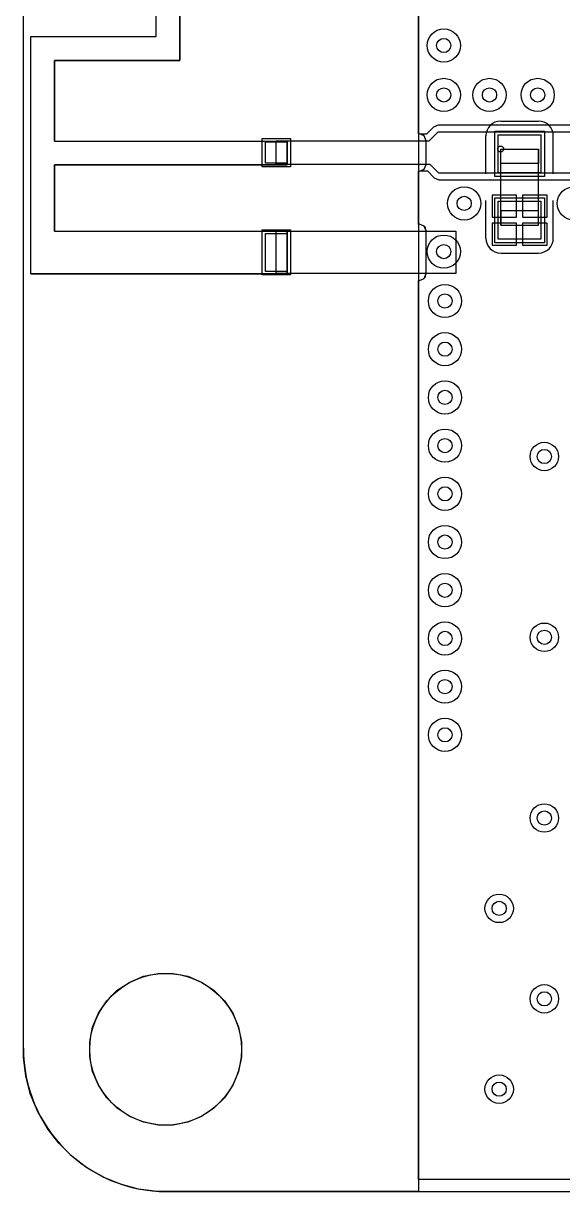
# Model space of a CAD drawing. Extents: x -53 to 82, y -68 to 38.
# Drawn here: x 0 to 11.37, y 0 to 24.62 of the extents above; entities that cross this region are included whole.
import ezdxf

# ---------------------------------------------------------------- set-up
doc = ezdxf.new("R2010")
doc.units = 0
for name, color, linetype in [('BOTTOM_LAYER', 5, 'CONTINUOUS'), ('KEEP-OUT_LAYER', 6, 'CONTINUOUS'), ('MECHANICAL_15', 56, 'CONTINUOUS'), ('MULTI-LAYER', 9, 'CONTINUOUS'), ('TOP_LAYER', 1, 'CONTINUOUS'), ('TOP_OVERLAY', 2, 'CONTINUOUS'), ('TOP_PASTE', 8, 'CONTINUOUS'), ('TOP_SOLDER', 216, 'CONTINUOUS')]:
    doc.layers.add(name, color=color, linetype=linetype)

msp = doc.modelspace()

# ---------------------------------------------------------------- linework, layer by layer
at = {"layer": 'BOTTOM_LAYER'}
for p, q in [((8.331, 22.292), (8.331, 37.587)), ((8.354, 22.292), (8.331, 22.292)), ((8.455, 22.25), (8.354, 22.292)), ((8.496, 22.149), (8.455, 22.25)), ((8.496, 21.649), (8.496, 22.149)), ((8.331, 20.392), (8.331, 21.506)), ((8.331, 21.506), (8.354, 21.506)), ((8.354, 21.506), (8.455, 21.548)), ((8.455, 21.548), (8.496, 21.649)), ((8.354, 20.392), (8.331, 20.392)), ((8.455, 20.35), (8.354, 20.392)), ((8.496, 20.249), (8.455, 20.35)), ((8.496, 19.349), (8.496, 20.249)), ((8.331, 0.259), (8.331, 19.206)), ((8.331, 19.206), (8.354, 19.206)), ((8.354, 19.206), (8.455, 19.248)), ((8.455, 19.248), (8.496, 19.349)), ((78.551, 0.259), (8.331, 0.259))]:
    msp.add_line(p, q, dxfattribs=at)
for centre, radius in [((8.865, 24.155), 0.35), ((8.865, 24.155), 0.15), ((8.865, 23.114), 0.35), ((9.83, 23.114), 0.35), ((10.846, 23.114), 0.35), ((8.865, 23.114), 0.15), ((9.83, 23.114), 0.15), ((10.846, 23.114), 0.15), ((9.296, 20.828), 0.35), ((11.608, 20.828), 0.35), ((9.296, 20.828), 0.15), ((8.865, 19.812), 0.35), ((8.865, 19.812), 0.15), ((8.89, 18.771), 0.35), ((8.89, 18.771), 0.15), ((8.89, 17.755), 0.35), ((8.89, 17.755), 0.15), ((8.89, 16.739), 0.35), ((8.89, 16.739), 0.15), ((8.89, 15.723), 0.35), ((8.89, 15.723), 0.15), ((10.986, 15.494), 0.3), ((10.986, 15.494), 0.15), ((8.89, 14.707), 0.35), ((8.89, 14.707), 0.15), ((8.89, 13.691), 0.35), ((8.89, 13.691), 0.15), ((8.89, 12.675), 0.35), ((8.89, 12.675), 0.15), ((8.89, 11.659), 0.35), ((10.986, 11.684), 0.3), ((10.986, 11.684), 0.15), ((8.89, 11.659), 0.15), ((8.89, 10.643), 0.35), ((8.89, 10.643), 0.15), ((8.89, 9.627), 0.35), ((8.89, 9.627), 0.15), ((10.986, 7.874), 0.3), ((10.986, 7.874), 0.15), ((10.033, 5.969), 0.3), ((10.033, 5.969), 0.15), ((10.986, 4.064), 0.3), ((10.986, 4.064), 0.15), ((10.033, 2.159), 0.3), ((10.033, 2.159), 0.15)]:
    msp.add_circle(centre, radius, dxfattribs=at)
at = {"layer": 'KEEP-OUT_LAYER'}
for p, q in [((8.331, 37.846), (8.331, 0)), ((0, 3.022), (0, 34.765)), ((0, 3.022), (0, 34.765)), ((3.3, 23.843), (3.3, 26.843)), ((2.8, 24.343), (2.8, 26.343)), ((0.16, 19.343), (0.16, 24.343)), ((0.16, 24.343), (2.8, 24.343)), ((0.66, 23.843), (3.3, 23.843)), ((0.66, 22.143), (0.66, 23.843)), ((0.66, 22.143), (5.56, 22.143)), ((5.56, 21.643), (5.56, 22.143)), ((0.66, 21.643), (5.56, 21.643)), ((0.66, 20.243), (0.66, 21.643)), ((0.66, 20.243), (5.56, 20.243)), ((5.56, 19.343), (5.56, 20.243)), ((0.16, 19.343), (5.56, 19.343)), ((0, 2.824), (0, 3.022)), ((0, 3.022), (0, 3.022)), ((0.052, 2.431), (0, 2.824)), ((0.154, 2.049), (0.052, 2.431)), ((0.306, 1.683), (0.154, 2.049)), ((0.504, 1.34), (0.306, 1.683)), ((0.745, 1.025), (0.504, 1.34)), ((1.025, 0.745), (0.745, 1.025)), ((1.34, 0.504), (1.025, 0.745)), ((1.683, 0.306), (1.34, 0.504)), ((2.049, 0.154), (1.683, 0.306)), ((2.431, 0.052), (2.049, 0.154)), ((2.824, 0), (2.431, 0.052)), ((3.022, 0), (2.824, 0)), ((3.022, 0), (78.551, 0)), ((8.331, 0), (3.022, 0))]:
    msp.add_line(p, q, dxfattribs=at)
msp.add_circle((3, 3), 1.6, dxfattribs=at)
msp.add_arc((3.022, 3.022), 3.022, 180, 270, dxfattribs=at)
at = {"layer": 'MECHANICAL_15'}
for p, q in [((10.005, 21.997), (10.04, 22.032)), ((10.005, 21.948), (10.005, 21.997)), ((10.04, 21.913), (10.005, 21.948)), ((10.04, 22.032), (10.065, 22.032)), ((10.065, 22.032), (10.09, 22.032)), ((10.065, 21.972), (10.865, 21.972)), ((10.065, 20.372), (10.065, 21.972)), ((10.065, 21.972), (10.065, 21.972)), ((10.065, 21.972), (10.865, 21.972)), ((10.065, 21.672), (10.065, 21.972)), ((10.09, 22.032), (10.125, 21.997)), ((10.125, 21.948), (10.09, 21.913)), ((10.125, 21.997), (10.125, 21.948)), ((10.865, 20.372), (10.865, 21.972)), ((10.865, 21.972), (10.865, 21.672)), ((10.065, 21.913), (10.04, 21.913)), ((10.065, 21.913), (10.065, 21.913)), ((10.09, 21.913), (10.065, 21.913)), ((10.865, 21.672), (10.065, 21.672)), ((10.865, 20.672), (10.065, 20.672)), ((10.065, 20.672), (10.065, 20.372)), ((10.865, 20.372), (10.865, 20.672)), ((10.065, 20.372), (10.865, 20.372)), ((10.065, 20.372), (10.065, 20.372)), ((10.065, 20.372), (10.865, 20.372))]:
    msp.add_line(p, q, dxfattribs=at)
at = {"layer": 'MULTI-LAYER'}
for p, q in [((2.242, 4.418), (2.533, 4.539)), ((2.533, 4.539), (2.842, 4.6)), ((2.842, 4.6), (3, 4.6)), ((3, 4.6), (3.158, 4.6)), ((3.158, 4.6), (3.467, 4.539)), ((3.467, 4.539), (3.758, 4.418)), ((1.757, 4.02), (1.98, 4.243)), ((1.98, 4.243), (2.242, 4.418)), ((3.758, 4.418), (4.02, 4.243)), ((4.02, 4.243), (4.243, 4.02)), ((1.582, 3.758), (1.757, 4.02)), ((4.243, 4.02), (4.418, 3.758)), ((1.461, 3.467), (1.582, 3.758)), ((4.418, 3.758), (4.539, 3.467)), ((1.4, 3.158), (1.461, 3.467)), ((4.539, 3.467), (4.6, 3.158)), ((1.4, 3), (1.4, 3.158)), ((1.4, 2.842), (1.4, 3)), ((4.6, 3.158), (4.6, 3)), ((4.6, 3), (4.6, 2.842)), ((1.461, 2.533), (1.4, 2.842)), ((4.6, 2.842), (4.539, 2.533)), ((1.582, 2.242), (1.461, 2.533)), ((4.539, 2.533), (4.418, 2.242)), ((1.757, 1.98), (1.582, 2.242)), ((4.418, 2.242), (4.243, 1.98)), ((1.98, 1.757), (1.757, 1.98)), ((4.243, 1.98), (4.02, 1.757)), ((2.242, 1.582), (1.98, 1.757)), ((4.02, 1.757), (3.758, 1.582)), ((2.533, 1.461), (2.242, 1.582)), ((3.758, 1.582), (3.467, 1.461)), ((2.842, 1.4), (2.533, 1.461)), ((3, 1.4), (2.842, 1.4)), ((3, 1.4), (3, 1.4)), ((3.158, 1.4), (3, 1.4)), ((3.467, 1.461), (3.158, 1.4))]:
    msp.add_line(p, q, dxfattribs=at)
at = {"layer": 'TOP_LAYER'}
for p, q in [((8.331, 22.292), (8.331, 37.587)), ((3.3, 26.843), (3.3, 23.843)), ((2.8, 24.343), (2.8, 26.343)), ((0.16, 19.343), (0.16, 24.343)), ((0.16, 24.343), (2.8, 24.343)), ((3.3, 23.843), (0.66, 23.843)), ((0.66, 23.843), (0.66, 22.143)), ((8.651, 22.434), (8.503, 22.286)), ((8.748, 22.475), (8.651, 22.434)), ((13.481, 22.475), (8.748, 22.475)), ((8.748, 22.475), (8.748, 22.475)), ((8.354, 22.292), (8.331, 22.292)), ((8.367, 22.286), (8.354, 22.292)), ((8.503, 22.286), (8.367, 22.286)), ((8.56, 22.149), (8.748, 22.337)), ((8.748, 22.337), (10.979, 22.337)), ((10.015, 21.472), (10.015, 22.272)), ((10.015, 22.272), (10.915, 22.272)), ((10.915, 22.272), (10.915, 21.472)), ((10.979, 22.337), (13.481, 22.337)), ((0.66, 22.143), (5.56, 22.143)), ((5.109, 21.674), (5.109, 22.124)), ((5.109, 22.124), (5.559, 22.124)), ((5.334, 21.649), (5.334, 22.149)), ((5.334, 22.149), (8.56, 22.149)), ((5.559, 22.124), (5.559, 21.674)), ((5.56, 22.143), (5.56, 21.643)), ((5.559, 21.674), (5.109, 21.674)), ((5.56, 21.643), (0.66, 21.643)), ((0.66, 21.643), (0.66, 20.243)), ((8.577, 21.649), (5.334, 21.649)), ((8.331, 20.392), (8.331, 21.506)), ((8.331, 21.506), (8.354, 21.506)), ((8.354, 21.506), (8.367, 21.511)), ((8.367, 21.511), (8.52, 21.511)), ((8.52, 21.511), (8.666, 21.366)), ((8.763, 21.463), (8.577, 21.649)), ((10.005, 21.463), (8.763, 21.463)), ((13.481, 21.463), (10.005, 21.463)), ((10.915, 21.472), (10.015, 21.472)), ((8.666, 21.366), (8.763, 21.326)), ((8.763, 21.326), (8.763, 21.326)), ((8.763, 21.326), (13.481, 21.326)), ((10.401, 20.999), (9.888, 20.999)), ((9.888, 20.999), (9.888, 20.536)), ((10.401, 20.536), (10.401, 20.999)), ((11.042, 20.999), (10.528, 20.999)), ((10.528, 20.999), (10.528, 20.536)), ((11.042, 20.536), (11.042, 20.999)), ((10.015, 20.072), (10.015, 20.872)), ((10.015, 20.872), (10.915, 20.872)), ((10.915, 20.872), (10.915, 20.072)), ((9.888, 20.536), (10.401, 20.536)), ((10.528, 20.536), (11.042, 20.536)), ((0.66, 20.243), (5.56, 20.243)), ((5.109, 19.396), (5.109, 20.196)), ((5.109, 20.196), (5.559, 20.196)), ((5.334, 19.349), (5.334, 20.244)), ((5.334, 20.244), (9.119, 20.244)), ((5.559, 20.196), (5.559, 19.396)), ((5.56, 20.243), (5.56, 19.343)), ((8.354, 20.392), (8.331, 20.392)), ((8.455, 20.35), (8.354, 20.392)), ((8.463, 20.329), (8.455, 20.35)), ((8.48, 20.329), (8.463, 20.329)), ((8.48, 20.289), (8.48, 20.329)), ((8.496, 20.249), (8.48, 20.289)), ((8.496, 19.349), (8.496, 20.249)), ((9.119, 20.244), (9.119, 19.349)), ((10.401, 20.409), (9.888, 20.409)), ((9.888, 20.409), (9.888, 19.945)), ((10.401, 19.945), (10.401, 20.409)), ((11.042, 20.409), (10.528, 20.409)), ((10.528, 20.409), (10.528, 19.945)), ((11.042, 19.945), (11.042, 20.409)), ((9.888, 19.945), (10.401, 19.945)), ((10.915, 20.072), (10.015, 20.072)), ((10.528, 19.945), (11.042, 19.945)), ((5.56, 19.343), (0.16, 19.343)), ((5.559, 19.396), (5.109, 19.396)), ((9.119, 19.349), (5.334, 19.349)), ((8.331, 0.259), (8.331, 19.206)), ((8.331, 19.206), (8.354, 19.206)), ((8.354, 19.206), (8.455, 19.248)), ((8.455, 19.248), (8.466, 19.275)), ((8.466, 19.275), (8.48, 19.275)), ((8.48, 19.309), (8.496, 19.349)), ((8.48, 19.275), (8.48, 19.309)), ((78.551, 0.259), (8.331, 0.259))]:
    msp.add_line(p, q, dxfattribs=at)
for centre, radius in [((8.865, 24.155), 0.35), ((8.865, 24.155), 0.15), ((8.865, 23.114), 0.35), ((9.83, 23.114), 0.35), ((10.846, 23.114), 0.35), ((8.865, 23.114), 0.15), ((9.83, 23.114), 0.15), ((10.846, 23.114), 0.15), ((9.296, 20.828), 0.35), ((11.608, 20.828), 0.35), ((9.296, 20.828), 0.15), ((8.865, 19.812), 0.35), ((8.865, 19.812), 0.15), ((8.89, 18.771), 0.35), ((8.89, 18.771), 0.15), ((8.89, 17.755), 0.35), ((8.89, 17.755), 0.15), ((8.89, 16.739), 0.35), ((8.89, 16.739), 0.15), ((8.89, 15.723), 0.35), ((8.89, 15.723), 0.15), ((10.986, 15.494), 0.3), ((10.986, 15.494), 0.15), ((8.89, 14.707), 0.35), ((8.89, 14.707), 0.15), ((8.89, 13.691), 0.35), ((8.89, 13.691), 0.15), ((8.89, 12.675), 0.35), ((8.89, 12.675), 0.15), ((8.89, 11.659), 0.35), ((10.986, 11.684), 0.3), ((10.986, 11.684), 0.15), ((8.89, 11.659), 0.15), ((8.89, 10.643), 0.35), ((8.89, 10.643), 0.15), ((8.89, 9.627), 0.35), ((8.89, 9.627), 0.15), ((10.986, 7.874), 0.3), ((10.986, 7.874), 0.15), ((10.033, 5.969), 0.3), ((10.033, 5.969), 0.15), ((10.986, 4.064), 0.3), ((10.986, 4.064), 0.15), ((10.033, 2.159), 0.3), ((10.033, 2.159), 0.15)]:
    msp.add_circle(centre, radius, dxfattribs=at)
at = {"layer": 'TOP_OVERLAY'}
for p, q in [((10.065, 22.562), (10.865, 22.562)), ((9.755, 21.453), (9.755, 22.253)), ((11.175, 21.453), (11.175, 22.253)), ((9.755, 20.092), (9.755, 20.892)), ((11.174, 20.092), (11.174, 20.892)), ((10.065, 19.782), (10.865, 19.782))]:
    msp.add_line(p, q, dxfattribs=at)
for centre, start, end in [((10.065, 22.253), 90, 179.9953), ((10.865, 22.253), 0.0047, 90.0094), ((10.065, 20.092), 180, 270), ((10.865, 20.092), 269.9953, 0)]:
    msp.add_arc(centre, 0.31, start, end, dxfattribs=at)
at = {"layer": 'TOP_PASTE'}
for p, q in [((10.015, 21.472), (10.015, 22.272)), ((10.015, 22.272), (10.915, 22.272)), ((10.915, 22.272), (10.915, 21.472)), ((5.109, 21.674), (5.109, 22.124)), ((5.109, 22.124), (5.559, 22.124)), ((5.559, 22.124), (5.559, 21.674)), ((5.559, 21.674), (5.109, 21.674)), ((10.915, 21.472), (10.015, 21.472)), ((10.015, 20.072), (10.015, 20.872)), ((10.015, 20.872), (10.915, 20.872)), ((10.915, 20.872), (10.915, 20.072)), ((5.109, 19.396), (5.109, 20.196)), ((5.109, 20.196), (5.559, 20.196)), ((5.559, 20.196), (5.559, 19.396)), ((10.915, 20.072), (10.015, 20.072)), ((5.559, 19.396), (5.109, 19.396))]:
    msp.add_line(p, q, dxfattribs=at)
at = {"layer": 'TOP_SOLDER'}
for p, q in [((5.034, 21.599), (5.034, 22.199)), ((5.034, 22.199), (5.634, 22.199)), ((5.634, 22.199), (5.634, 21.599)), ((9.94, 21.397), (9.94, 22.347)), ((9.94, 22.347), (10.99, 22.347)), ((10.99, 22.347), (10.99, 21.397)), ((5.634, 21.599), (5.034, 21.599)), ((10.99, 21.397), (9.94, 21.397)), ((9.94, 19.997), (9.94, 20.947)), ((9.94, 20.947), (10.99, 20.947)), ((10.99, 20.947), (10.99, 19.997)), ((5.034, 19.321), (5.034, 20.271)), ((5.034, 20.271), (5.634, 20.271)), ((5.634, 20.271), (5.634, 19.321)), ((10.99, 19.997), (9.94, 19.997)), ((5.634, 19.321), (5.034, 19.321))]:
    msp.add_line(p, q, dxfattribs=at)

doc.saveas('drawing.dxf')
